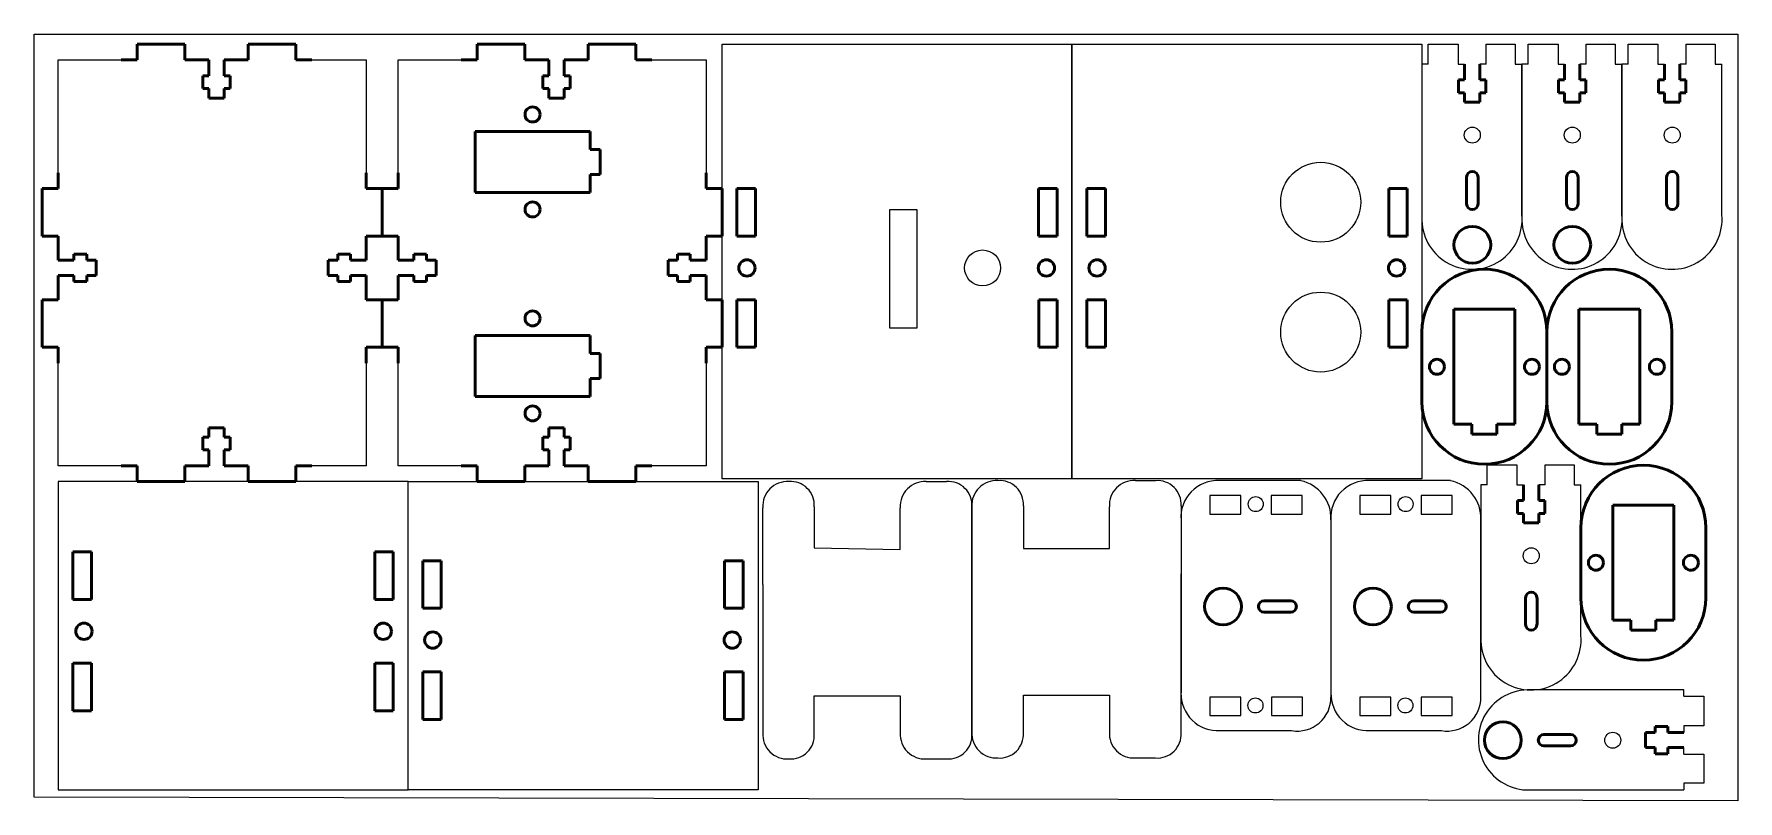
# Model space of a CAD drawing. Header units: millimetres. Extents: x 2630 to 2970, y 1650 to 1803.
import ezdxf

# ---------------------------------------------------------------- set-up
doc = ezdxf.new("R2010")
doc.units = ezdxf.units.MM
doc.layers.add('Visible (ANSI)', color=7, linetype='Continuous', lineweight=50)

msp = doc.modelspace()

# ---------------------------------------------------------------- linework, layer by layer
for p, q in [((2908.43, 1797.37), (2908.43, 1801.37)), ((2908.43, 1801.37), (2914.37, 1801.37)), ((2914.37, 1801.37), (2914.37, 1797.37)), ((2920.02, 1797.37), (2920.02, 1801.37)), ((2920.02, 1801.37), (2925.81, 1801.37)), ((2925.81, 1801.37), (2925.81, 1797.37)), ((2928.43, 1797.37), (2928.43, 1801.37)), ((2928.43, 1801.37), (2934.37, 1801.37)), ((2934.37, 1801.37), (2934.37, 1797.37)), ((2940.02, 1797.37), (2940.02, 1801.37)), ((2940.02, 1801.37), (2945.81, 1801.37)), ((2945.81, 1801.37), (2945.81, 1797.37)), ((2948.43, 1797.37), (2948.43, 1801.37)), ((2948.43, 1801.37), (2954.37, 1801.37)), ((2954.37, 1801.37), (2954.37, 1797.37)), ((2960.02, 1797.37), (2960.02, 1801.37)), ((2960.02, 1801.37), (2965.81, 1801.37)), ((2965.81, 1801.37), (2965.81, 1797.37)), ((2907.15, 1797.37), (2907.15, 1766.06)), ((2908.43, 1797.37), (2907.15, 1797.37)), ((2914.37, 1797.37), (2915.67, 1797.37)), ((2920.02, 1797.37), (2918.72, 1797.37)), ((2925.81, 1797.37), (2927.15, 1797.37)), ((2927.15, 1767.24), (2927.15, 1797.37)), ((2927.15, 1797.37), (2927.15, 1766.06)), ((2928.43, 1797.37), (2927.15, 1797.37)), ((2934.37, 1797.37), (2935.67, 1797.37)), ((2940.02, 1797.37), (2938.72, 1797.37)), ((2945.81, 1797.37), (2947.15, 1797.37)), ((2947.15, 1797.37), (2947.15, 1766.06)), ((2948.43, 1797.37), (2947.15, 1797.37)), ((2947.15, 1767.24), (2947.15, 1797.37)), ((2954.37, 1797.37), (2955.67, 1797.37)), ((2960.02, 1797.37), (2958.72, 1797.37)), ((2965.81, 1797.37), (2967.15, 1797.37)), ((2967.15, 1767.24), (2967.15, 1797.37)), ((2920.22, 1713.21), (2920.22, 1717.21)), ((2920.22, 1717.21), (2926.16, 1717.21)), ((2926.16, 1717.21), (2926.16, 1713.21)), ((2931.81, 1713.21), (2931.81, 1717.21)), ((2931.81, 1717.21), (2937.61, 1717.21)), ((2937.61, 1717.21), (2937.61, 1713.21)), ((2808, 1713.84), (2812.04, 1713.84)), ((2849.83, 1714.03), (2853.88, 1714.03)), ((2882.91, 1714.03), (2866.64, 1714.03)), ((2912.89, 1714.03), (2896.62, 1714.03)), ((2918.95, 1713.21), (2918.95, 1681.9)), ((2920.22, 1713.21), (2918.95, 1713.21)), ((2926.16, 1713.21), (2927.46, 1713.21)), ((2931.81, 1713.21), (2930.51, 1713.21)), ((2937.61, 1713.21), (2938.95, 1713.21)), ((2938.95, 1683.08), (2938.95, 1713.21)), ((2775.3, 1693.25), (2775.3, 1708.62)), ((2785.59, 1708.82), (2785.59, 1700.57)), ((2802.8, 1700.25), (2802.8, 1708.62)), ((2817.14, 1708.82), (2817.14, 1693.25)), ((2817.14, 1693.45), (2817.14, 1708.82)), ((2827.43, 1709.01), (2827.43, 1700.45)), ((2844.64, 1700.45), (2844.64, 1708.82)), ((2858.97, 1709.01), (2858.97, 1693.45)), ((2858.96, 1706.15), (2858.96, 1671.57)), ((2888.95, 1706.15), (2888.95, 1671.57)), ((2888.96, 1670.73), (2888.96, 1706.83)), ((2918.95, 1670.73), (2918.95, 1706.83)), ((2785.59, 1700.57), (2802.8, 1700.25)), ((2827.43, 1700.45), (2844.64, 1700.45)), ((2817.14, 1668.95), (2817.14, 1695.22)), ((2858.97, 1669.14), (2858.97, 1695.41)), ((2775.3, 1693.25), (2775.3, 1668.95)), ((2817.14, 1693.45), (2817.14, 1669.14)), ((2785.59, 1670.95), (2802.8, 1670.95)), ((2785.59, 1663.38), (2785.59, 1670.95)), ((2802.8, 1670.95), (2802.8, 1663.58)), ((2827.43, 1671.14), (2844.64, 1671.14)), ((2827.43, 1663.58), (2827.43, 1671.14)), ((2844.64, 1671.14), (2844.64, 1663.77)), ((2959.51, 1672.18), (2928.21, 1672.18)), ((2959.51, 1670.9), (2959.51, 1672.18)), ((2959.51, 1670.9), (2963.51, 1670.9)), ((2963.51, 1670.9), (2963.51, 1664.96)), ((2775.3, 1668.95), (2775.3, 1663.58)), ((2817.14, 1669.14), (2817.14, 1663.77)), ((2817.14, 1663.38), (2817.14, 1668.95)), ((2858.97, 1663.58), (2858.97, 1669.14)), ((2866.78, 1664.03), (2881.08, 1664.03)), ((2896.76, 1664.03), (2911.07, 1664.03)), ((2963.51, 1664.96), (2959.51, 1664.96)), ((2959.51, 1664.96), (2959.51, 1663.66)), ((2959.51, 1659.31), (2959.51, 1660.61)), ((2808, 1658.36), (2812.04, 1658.36)), ((2849.83, 1658.56), (2853.88, 1658.56)), ((2959.51, 1659.31), (2963.51, 1659.31)), ((2963.51, 1659.31), (2963.51, 1653.51)), ((2959.51, 1653.51), (2959.51, 1652.18)), ((2963.51, 1653.51), (2959.51, 1653.51)), ((2929.38, 1652.18), (2959.51, 1652.18))]:
    msp.add_line(p, q)
at = {"color": 1}
msp.add_lwpolyline([(2629.53, 1803.38), (2970.36, 1803.38), (2970.36, 1649.95), (2629.53, 1650.71)], close=True, dxfattribs=at)
for points in [[(2767.15, 1801.37), (2837.15, 1801.37), (2837.15, 1714.37), (2767.15, 1714.37)], [(2837.15, 1801.37), (2907.15, 1801.37), (2907.15, 1714.37), (2837.15, 1714.37)], [(2800.68, 1768.31), (2806.1, 1768.31), (2806.1, 1744.51), (2800.68, 1744.51)], [(2704.34, 1713.84), (2634.34, 1713.84), (2634.34, 1652.19), (2704.34, 1652.19)], [(2774.34, 1652.2), (2704.34, 1652.19), (2704.34, 1713.84), (2774.34, 1713.84)], [(2864.72, 1707.33), (2870.92, 1707.33), (2870.92, 1711.03), (2864.72, 1711.03)], [(2877.02, 1707.33), (2883.22, 1707.33), (2883.22, 1711.03), (2877.02, 1711.03)], [(2894.71, 1707.33), (2900.91, 1707.33), (2900.91, 1711.03), (2894.71, 1711.03)], [(2907.01, 1707.33), (2913.21, 1707.33), (2913.21, 1711.03), (2907.01, 1711.03)], [(2864.73, 1667.03), (2870.93, 1667.03), (2870.93, 1670.73), (2864.73, 1670.73)], [(2877.03, 1667.03), (2883.23, 1667.03), (2883.23, 1670.73), (2877.03, 1670.73)], [(2894.72, 1667.03), (2900.92, 1667.03), (2900.92, 1670.73), (2894.72, 1670.73)], [(2907.02, 1667.03), (2913.22, 1667.03), (2913.22, 1670.73), (2907.02, 1670.73)]]:
    msp.add_lwpolyline(points, close=True)
for points in [[(2634.34, 1798.19), (2650.16, 1798.19)], [(2634.34, 1772.46), (2634.34, 1798.19)], [(2681.91, 1798.19), (2695.98, 1798.19)], [(2695.98, 1798.19), (2695.98, 1772.46)], [(2702.33, 1798.19), (2718.15, 1798.19)], [(2702.33, 1772.46), (2702.33, 1798.19)], [(2749.9, 1798.19), (2763.97, 1798.19)], [(2763.97, 1798.19), (2763.97, 1772.46)], [(2650.16, 1717.01), (2634.34, 1717.01), (2634.34, 1740.71)], [(2695.98, 1740.71), (2695.98, 1717.01), (2681.91, 1717.01)], [(2718.15, 1717.01), (2702.33, 1717.01), (2702.33, 1740.71)], [(2763.97, 1740.71), (2763.97, 1717.01), (2749.9, 1717.01)]]:
    msp.add_lwpolyline(points)
for centre, radius in [((2917.23, 1783.17), 1.6), ((2937.23, 1783.17), 1.6), ((2957.23, 1783.17), 1.6), ((2819.27, 1756.58), 3.6), ((2873.9, 1709.33), 1.5), ((2903.88, 1709.33), 1.5), ((2929.02, 1699.01), 1.6), ((2873.85, 1669.05), 1.5), ((2903.84, 1669.05), 1.5), ((2945.32, 1662.1), 1.6)]:
    msp.add_circle(centre, radius)
at = {"color": 7, "linetype": 'Continuous', "lineweight": 15}
for centre in [(2886.9, 1769.74), (2886.9, 1743.74)]:
    msp.add_circle(centre, 8, dxfattribs=at)
for centre, radius, start, end in [((2917.17, 1766.33), 10.02, 181.5316, 5.1889), ((2937.17, 1766.33), 10.02, 181.5316, 5.1889), ((2957.17, 1766.33), 10.02, 181.5316, 5.1889), ((2780.2, 1708.94), 4.91, 86.476, 183.72), ((2780.89, 1709.14), 4.71, 356.058, 94.7459), ((2807.7, 1708.94), 4.91, 86.476, 183.72), ((2812.43, 1709.14), 4.71, 356.058, 94.7459), ((2822.03, 1709.13), 4.91, 86.476, 183.72), ((2822.72, 1709.33), 4.71, 356.058, 94.7459), ((2849.53, 1709.13), 4.91, 86.476, 183.72), ((2854.27, 1709.33), 4.71, 356.058, 94.7459), ((2866.27, 1706.71), 7.33, 87.1208, 184.3987), ((2881.28, 1706.52), 7.68, 357.7118, 77.7969), ((2896.26, 1706.71), 7.33, 87.1208, 184.3987), ((2911.27, 1706.52), 7.68, 357.7118, 77.7969), ((2928.96, 1682.17), 10.02, 181.5316, 5.1889), ((2866.34, 1671.4), 7.39, 178.7171, 273.3578), ((2882.25, 1670.64), 6.71, 260.0099, 0.7789), ((2896.33, 1671.4), 7.39, 178.7171, 273.3578), ((2912.23, 1670.64), 6.71, 260.0099, 0.7789), ((2928.47, 1662.16), 10.02, 91.5316, 275.1889), ((2780.2, 1663.26), 4.91, 176.28, 273.524), ((2780.89, 1663.06), 4.71, 265.2541, 3.942), ((2807.7, 1663.26), 4.91, 176.28, 273.524), ((2812.43, 1663.06), 4.71, 265.2541, 3.942), ((2822.03, 1663.45), 4.91, 176.28, 273.524), ((2822.72, 1663.25), 4.71, 265.2541, 3.942), ((2849.53, 1663.45), 4.91, 176.28, 273.524), ((2854.27, 1663.25), 4.71, 265.2541, 3.942)]:
    msp.add_arc(centre, radius, start, end)
at = {"layer": 'Visible (ANSI)'}
for p, q in [((2650.16, 1801.37), (2659.68, 1801.37)), ((2650.16, 1798.19), (2650.16, 1801.37)), ((2659.68, 1801.37), (2659.68, 1798.19)), ((2672.38, 1801.37), (2681.91, 1801.37)), ((2672.38, 1798.19), (2672.38, 1801.37)), ((2681.91, 1801.37), (2681.91, 1798.19)), ((2718.15, 1801.37), (2727.67, 1801.37)), ((2718.15, 1798.19), (2718.15, 1801.37)), ((2727.67, 1801.37), (2727.67, 1798.19)), ((2740.37, 1801.37), (2749.9, 1801.37)), ((2740.37, 1798.19), (2740.37, 1801.37)), ((2749.9, 1801.37), (2749.9, 1798.19)), ((2646.98, 1798.19), (2650.16, 1798.19)), ((2659.68, 1798.19), (2664.51, 1798.19)), ((2664.51, 1798.19), (2664.51, 1795.02)), ((2667.56, 1795.02), (2667.56, 1798.19)), ((2667.56, 1798.19), (2672.38, 1798.19)), ((2681.91, 1798.19), (2685.08, 1798.19)), ((2714.97, 1798.19), (2718.15, 1798.19)), ((2727.67, 1798.19), (2732.5, 1798.19)), ((2732.5, 1798.19), (2732.5, 1795.02)), ((2735.55, 1795.02), (2735.55, 1798.19)), ((2735.55, 1798.19), (2740.37, 1798.19)), ((2749.9, 1798.19), (2753.07, 1798.19)), ((2915.67, 1794.19), (2915.67, 1797.37)), ((2918.72, 1797.37), (2918.72, 1794.19)), ((2935.67, 1794.19), (2935.67, 1797.37)), ((2938.72, 1797.37), (2938.72, 1794.19)), ((2955.67, 1794.19), (2955.67, 1797.37)), ((2958.72, 1797.37), (2958.72, 1794.19)), ((2663.3, 1795.02), (2663.3, 1792.48)), ((2664.51, 1795.02), (2663.3, 1795.02)), ((2668.76, 1795.02), (2667.56, 1795.02)), ((2668.76, 1792.48), (2668.76, 1795.02)), ((2731.29, 1795.02), (2731.29, 1792.48)), ((2732.5, 1795.02), (2731.29, 1795.02)), ((2736.76, 1795.02), (2735.55, 1795.02)), ((2736.76, 1792.48), (2736.76, 1795.02)), ((2914.46, 1794.19), (2915.67, 1794.19)), ((2914.46, 1791.65), (2914.46, 1794.19)), ((2918.72, 1794.19), (2919.92, 1794.19)), ((2919.92, 1794.19), (2919.92, 1791.65)), ((2934.46, 1794.19), (2935.67, 1794.19)), ((2934.46, 1791.65), (2934.46, 1794.19)), ((2938.72, 1794.19), (2939.92, 1794.19)), ((2939.92, 1794.19), (2939.92, 1791.65)), ((2954.46, 1794.19), (2955.67, 1794.19)), ((2954.46, 1791.65), (2954.46, 1794.19)), ((2958.72, 1794.19), (2959.92, 1794.19)), ((2959.92, 1794.19), (2959.92, 1791.65)), ((2663.3, 1792.48), (2664.51, 1792.48)), ((2664.51, 1792.48), (2664.51, 1790.57)), ((2664.51, 1790.57), (2667.56, 1790.57)), ((2667.56, 1792.48), (2668.76, 1792.48)), ((2667.56, 1790.57), (2667.56, 1792.48)), ((2731.29, 1792.48), (2732.5, 1792.48)), ((2732.5, 1792.48), (2732.5, 1790.57)), ((2732.5, 1790.57), (2735.55, 1790.57)), ((2735.55, 1792.48), (2736.76, 1792.48)), ((2735.55, 1790.57), (2735.55, 1792.48)), ((2915.67, 1791.65), (2914.46, 1791.65)), ((2915.67, 1789.75), (2915.67, 1791.65)), ((2918.72, 1789.75), (2915.67, 1789.75)), ((2918.72, 1791.65), (2918.72, 1789.75)), ((2919.92, 1791.65), (2918.72, 1791.65)), ((2935.67, 1791.65), (2934.46, 1791.65)), ((2935.67, 1789.75), (2935.67, 1791.65)), ((2938.72, 1789.75), (2935.67, 1789.75)), ((2938.72, 1791.65), (2938.72, 1789.75)), ((2939.92, 1791.65), (2938.72, 1791.65)), ((2955.67, 1791.65), (2954.46, 1791.65)), ((2955.67, 1789.75), (2955.67, 1791.65)), ((2958.72, 1789.75), (2955.67, 1789.75)), ((2958.72, 1791.65), (2958.72, 1789.75)), ((2959.92, 1791.65), (2958.72, 1791.65)), ((2717.74, 1771.69), (2717.74, 1783.89)), ((2717.74, 1783.89), (2740.74, 1783.89)), ((2740.74, 1783.89), (2740.74, 1780.29)), ((2740.74, 1780.29), (2742.74, 1780.29)), ((2742.74, 1780.29), (2742.74, 1775.29)), ((2631.16, 1762.93), (2631.16, 1772.46)), ((2631.16, 1772.46), (2634.34, 1772.46)), ((2634.34, 1772.46), (2634.34, 1775.63)), ((2695.98, 1772.46), (2695.98, 1775.63)), ((2699.16, 1772.46), (2695.98, 1772.46)), ((2699.16, 1762.93), (2699.16, 1772.46)), ((2699.16, 1772.46), (2702.33, 1772.46)), ((2699.16, 1762.93), (2699.16, 1772.46)), ((2702.33, 1772.46), (2702.33, 1775.63)), ((2742.74, 1775.29), (2740.74, 1775.29)), ((2740.74, 1775.29), (2740.74, 1771.69)), ((2763.97, 1772.46), (2763.97, 1775.63)), ((2767.15, 1772.46), (2763.97, 1772.46)), ((2767.15, 1762.93), (2767.15, 1772.46)), ((2770.12, 1772.46), (2773.82, 1772.46)), ((2770.12, 1762.93), (2770.12, 1772.46)), ((2773.82, 1772.46), (2773.82, 1762.93)), ((2830.48, 1772.46), (2834.18, 1772.46)), ((2830.48, 1762.93), (2830.48, 1772.46)), ((2831.03, 1772.46), (2834.21, 1772.46)), ((2834.18, 1772.46), (2834.18, 1762.93)), ((2834.21, 1772.46), (2834.21, 1762.93)), ((2840.12, 1772.46), (2843.29, 1772.46)), ((2840.12, 1762.93), (2840.12, 1772.46)), ((2840.12, 1772.46), (2843.82, 1772.46)), ((2840.12, 1762.93), (2840.12, 1772.46)), ((2843.82, 1772.46), (2843.82, 1762.93)), ((2900.51, 1772.46), (2904.21, 1772.46)), ((2900.51, 1762.93), (2900.51, 1772.46)), ((2901.03, 1772.46), (2904.21, 1772.46)), ((2904.21, 1772.46), (2904.21, 1762.93)), ((2904.21, 1772.46), (2904.21, 1762.93)), ((2916.08, 1769.41), (2916.08, 1774.75)), ((2918.37, 1774.75), (2918.37, 1769.41)), ((2936.08, 1769.41), (2936.08, 1774.75)), ((2938.37, 1774.75), (2938.37, 1769.41)), ((2956.08, 1769.41), (2956.08, 1774.75)), ((2958.37, 1774.75), (2958.37, 1769.41)), ((2740.74, 1771.69), (2717.74, 1771.69)), ((2634.34, 1762.93), (2631.16, 1762.93)), ((2634.34, 1758.11), (2634.34, 1762.93)), ((2695.98, 1758.11), (2695.98, 1762.93)), ((2695.98, 1762.93), (2699.16, 1762.93)), ((2702.33, 1762.93), (2699.16, 1762.93)), ((2702.33, 1758.11), (2702.33, 1762.93)), ((2763.97, 1758.11), (2763.97, 1762.93)), ((2763.97, 1762.93), (2767.15, 1762.93)), ((2773.82, 1762.93), (2770.12, 1762.93)), ((2834.18, 1762.93), (2830.48, 1762.93)), ((2834.21, 1762.93), (2831.03, 1762.93)), ((2843.29, 1762.93), (2840.12, 1762.93)), ((2843.82, 1762.93), (2840.12, 1762.93)), ((2904.21, 1762.93), (2900.51, 1762.93)), ((2904.21, 1762.93), (2901.03, 1762.93)), ((2637.51, 1759.31), (2637.51, 1758.11)), ((2640.05, 1759.31), (2637.51, 1759.31)), ((2640.05, 1758.11), (2640.05, 1759.31)), ((2690.27, 1759.31), (2692.81, 1759.31)), ((2690.27, 1758.11), (2690.27, 1759.31)), ((2692.81, 1759.31), (2692.81, 1758.11)), ((2705.51, 1759.31), (2705.51, 1758.11)), ((2708.05, 1759.31), (2705.51, 1759.31)), ((2708.05, 1758.11), (2708.05, 1759.31)), ((2758.26, 1759.31), (2760.8, 1759.31)), ((2758.26, 1758.11), (2758.26, 1759.31)), ((2760.8, 1759.31), (2760.8, 1758.11)), ((2637.51, 1758.11), (2634.34, 1758.11)), ((2641.96, 1758.11), (2640.05, 1758.11)), ((2641.96, 1755.06), (2641.96, 1758.11)), ((2688.36, 1755.06), (2688.36, 1758.11)), ((2688.36, 1758.11), (2690.27, 1758.11)), ((2692.81, 1758.11), (2695.98, 1758.11)), ((2705.51, 1758.11), (2702.33, 1758.11)), ((2709.95, 1758.11), (2708.05, 1758.11)), ((2709.95, 1755.06), (2709.95, 1758.11)), ((2756.35, 1755.06), (2756.35, 1758.11)), ((2756.35, 1758.11), (2758.26, 1758.11)), ((2760.8, 1758.11), (2763.97, 1758.11)), ((2634.34, 1755.06), (2637.51, 1755.06)), ((2634.34, 1750.23), (2634.34, 1755.06)), ((2637.51, 1755.06), (2637.51, 1753.85)), ((2637.51, 1753.85), (2640.05, 1753.85)), ((2640.05, 1755.06), (2641.96, 1755.06)), ((2640.05, 1753.85), (2640.05, 1755.06)), ((2690.27, 1755.06), (2688.36, 1755.06)), ((2690.27, 1753.85), (2690.27, 1755.06)), ((2692.81, 1753.85), (2690.27, 1753.85)), ((2692.81, 1755.06), (2692.81, 1753.85)), ((2695.98, 1755.06), (2692.81, 1755.06)), ((2695.98, 1750.23), (2695.98, 1755.06)), ((2702.33, 1755.06), (2705.51, 1755.06)), ((2702.33, 1750.23), (2702.33, 1755.06)), ((2705.51, 1755.06), (2705.51, 1753.85)), ((2705.51, 1753.85), (2708.05, 1753.85)), ((2708.05, 1755.06), (2709.95, 1755.06)), ((2708.05, 1753.85), (2708.05, 1755.06)), ((2758.26, 1755.06), (2756.35, 1755.06)), ((2758.26, 1753.85), (2758.26, 1755.06)), ((2760.8, 1753.85), (2758.26, 1753.85)), ((2760.8, 1755.06), (2760.8, 1753.85)), ((2763.97, 1755.06), (2760.8, 1755.06)), ((2763.97, 1750.23), (2763.97, 1755.06)), ((2631.16, 1740.71), (2631.16, 1750.23)), ((2631.16, 1750.23), (2634.34, 1750.23)), ((2699.16, 1750.23), (2695.98, 1750.23)), ((2699.16, 1740.71), (2699.16, 1750.23)), ((2699.16, 1750.23), (2702.33, 1750.23)), ((2699.16, 1740.71), (2699.16, 1750.23)), ((2767.15, 1750.23), (2763.97, 1750.23)), ((2767.15, 1740.71), (2767.15, 1750.23)), ((2770.12, 1750.23), (2773.29, 1750.23)), ((2770.12, 1740.71), (2770.12, 1750.23)), ((2770.12, 1750.23), (2773.82, 1750.23)), ((2770.12, 1740.71), (2770.12, 1750.23)), ((2773.82, 1750.23), (2773.82, 1740.71)), ((2830.51, 1750.23), (2834.21, 1750.23)), ((2830.51, 1740.71), (2830.51, 1750.23)), ((2831.03, 1750.23), (2834.21, 1750.23)), ((2834.21, 1750.23), (2834.21, 1740.71)), ((2834.21, 1750.23), (2834.21, 1740.71)), ((2840.12, 1750.23), (2843.29, 1750.23)), ((2840.12, 1740.71), (2840.12, 1750.23)), ((2840.12, 1750.23), (2843.82, 1750.23)), ((2840.12, 1740.71), (2840.12, 1750.23)), ((2843.82, 1750.23), (2843.82, 1740.71)), ((2900.51, 1750.23), (2904.21, 1750.23)), ((2900.51, 1740.71), (2900.51, 1750.23)), ((2901.03, 1750.23), (2904.21, 1750.23)), ((2904.21, 1750.23), (2904.21, 1740.71)), ((2904.21, 1750.23), (2904.21, 1740.71)), ((2913.55, 1748.31), (2925.75, 1748.31)), ((2913.55, 1725.31), (2913.55, 1748.31)), ((2925.75, 1748.31), (2925.75, 1725.31)), ((2938.55, 1748.31), (2950.75, 1748.31)), ((2938.55, 1725.31), (2938.55, 1748.31)), ((2950.75, 1748.31), (2950.75, 1725.31)), ((2717.74, 1730.89), (2717.74, 1743.09)), ((2717.74, 1743.09), (2740.74, 1743.09)), ((2740.74, 1743.09), (2740.74, 1739.49)), ((2907.15, 1743.81), (2907.15, 1729.81)), ((2932.15, 1729.81), (2932.15, 1743.81)), ((2932.15, 1743.81), (2932.15, 1729.81)), ((2957.15, 1729.81), (2957.15, 1743.81)), ((2634.34, 1740.71), (2631.16, 1740.71)), ((2634.34, 1737.53), (2634.34, 1740.71)), ((2695.98, 1737.53), (2695.98, 1740.71)), ((2695.98, 1740.71), (2699.16, 1740.71)), ((2702.33, 1740.71), (2699.16, 1740.71)), ((2702.33, 1737.53), (2702.33, 1740.71)), ((2740.74, 1739.49), (2742.74, 1739.49)), ((2742.74, 1739.49), (2742.74, 1734.49)), ((2763.97, 1737.53), (2763.97, 1740.71)), ((2763.97, 1740.71), (2767.15, 1740.71)), ((2773.29, 1740.71), (2770.12, 1740.71)), ((2773.82, 1740.71), (2770.12, 1740.71)), ((2834.21, 1740.71), (2830.51, 1740.71)), ((2834.21, 1740.71), (2831.03, 1740.71)), ((2843.29, 1740.71), (2840.12, 1740.71)), ((2843.82, 1740.71), (2840.12, 1740.71)), ((2904.21, 1740.71), (2900.51, 1740.71)), ((2904.21, 1740.71), (2901.03, 1740.71)), ((2742.74, 1734.49), (2740.74, 1734.49)), ((2740.74, 1734.49), (2740.74, 1730.89)), ((2740.74, 1730.89), (2717.74, 1730.89)), ((2667.56, 1724.63), (2664.51, 1724.63)), ((2664.51, 1724.63), (2664.51, 1722.72)), ((2667.56, 1722.72), (2667.56, 1724.63)), ((2735.55, 1724.63), (2732.5, 1724.63)), ((2732.5, 1724.63), (2732.5, 1722.72)), ((2735.55, 1722.72), (2735.55, 1724.63)), ((2917.15, 1725.31), (2913.55, 1725.31)), ((2917.15, 1723.31), (2917.15, 1725.31)), ((2925.75, 1725.31), (2922.15, 1725.31)), ((2922.15, 1725.31), (2922.15, 1723.31)), ((2942.15, 1725.31), (2938.55, 1725.31)), ((2942.15, 1723.31), (2942.15, 1725.31)), ((2950.75, 1725.31), (2947.15, 1725.31)), ((2947.15, 1725.31), (2947.15, 1723.31)), ((2663.3, 1722.72), (2663.3, 1720.18)), ((2664.51, 1722.72), (2663.3, 1722.72)), ((2668.76, 1722.72), (2667.56, 1722.72)), ((2668.76, 1720.18), (2668.76, 1722.72)), ((2731.29, 1722.72), (2731.29, 1720.18)), ((2732.5, 1722.72), (2731.29, 1722.72)), ((2736.76, 1722.72), (2735.55, 1722.72)), ((2736.76, 1720.18), (2736.76, 1722.72)), ((2922.15, 1723.31), (2917.15, 1723.31)), ((2947.15, 1723.31), (2942.15, 1723.31)), ((2663.3, 1720.18), (2664.51, 1720.18)), ((2664.51, 1720.18), (2664.51, 1717.01)), ((2667.56, 1720.18), (2668.76, 1720.18)), ((2667.56, 1717.01), (2667.56, 1720.18)), ((2731.29, 1720.18), (2732.5, 1720.18)), ((2732.5, 1720.18), (2732.5, 1717.01)), ((2735.55, 1720.18), (2736.76, 1720.18)), ((2735.55, 1717.01), (2735.55, 1720.18)), ((2650.16, 1717.01), (2646.98, 1717.01)), ((2650.16, 1713.83), (2650.16, 1717.01)), ((2664.51, 1717.01), (2659.68, 1717.01)), ((2659.68, 1717.01), (2659.68, 1713.83)), ((2672.38, 1717.01), (2667.56, 1717.01)), ((2672.38, 1713.83), (2672.38, 1717.01)), ((2685.08, 1717.01), (2681.91, 1717.01)), ((2681.91, 1717.01), (2681.91, 1713.83)), ((2718.15, 1717.01), (2714.97, 1717.01)), ((2718.15, 1713.83), (2718.15, 1717.01)), ((2732.5, 1717.01), (2727.67, 1717.01)), ((2727.67, 1717.01), (2727.67, 1713.83)), ((2740.37, 1717.01), (2735.55, 1717.01)), ((2740.37, 1713.83), (2740.37, 1717.01)), ((2753.07, 1717.01), (2749.9, 1717.01)), ((2749.9, 1717.01), (2749.9, 1713.83)), ((2659.68, 1713.83), (2650.16, 1713.83)), ((2681.91, 1713.83), (2672.38, 1713.83)), ((2727.67, 1713.83), (2718.15, 1713.83)), ((2749.9, 1713.83), (2740.37, 1713.83)), ((2927.46, 1710.03), (2927.46, 1713.21)), ((2930.51, 1713.21), (2930.51, 1710.03)), ((2926.26, 1710.03), (2927.46, 1710.03)), ((2926.26, 1707.49), (2926.26, 1710.03)), ((2930.51, 1710.03), (2931.72, 1710.03)), ((2931.72, 1710.03), (2931.72, 1707.49)), ((2945.34, 1709.11), (2957.55, 1709.11)), ((2945.34, 1686.11), (2945.34, 1709.11)), ((2957.55, 1709.11), (2957.55, 1686.11)), ((2927.46, 1707.49), (2926.26, 1707.49)), ((2927.46, 1705.59), (2927.46, 1707.49)), ((2930.51, 1705.59), (2927.46, 1705.59)), ((2930.51, 1707.49), (2930.51, 1705.59)), ((2931.72, 1707.49), (2930.51, 1707.49)), ((2938.95, 1704.61), (2938.95, 1690.61)), ((2963.95, 1690.61), (2963.95, 1704.61)), ((2640.46, 1699.76), (2637.29, 1699.76)), ((2637.29, 1699.76), (2637.29, 1690.24)), ((2640.99, 1699.76), (2637.29, 1699.76)), ((2637.29, 1699.76), (2637.29, 1690.24)), ((2640.99, 1690.24), (2640.99, 1699.76)), ((2701.37, 1699.76), (2697.67, 1699.76)), ((2697.67, 1699.76), (2697.67, 1690.24)), ((2701.37, 1699.76), (2698.2, 1699.76)), ((2701.37, 1690.24), (2701.37, 1699.76)), ((2701.37, 1690.24), (2701.37, 1699.76)), ((2710.47, 1698.02), (2707.29, 1698.02)), ((2707.29, 1698.02), (2707.29, 1688.49)), ((2710.99, 1698.02), (2707.29, 1698.02)), ((2707.29, 1698.02), (2707.29, 1688.49)), ((2710.99, 1688.49), (2710.99, 1698.02)), ((2771.37, 1698.02), (2767.67, 1698.02)), ((2767.67, 1698.02), (2767.67, 1688.49)), ((2768.2, 1698.02), (2771.37, 1698.02)), ((2771.37, 1698.02), (2771.37, 1688.49)), ((2771.37, 1688.49), (2771.37, 1698.02)), ((2927.88, 1685.25), (2927.88, 1690.59)), ((2930.17, 1690.59), (2930.17, 1685.25)), ((2637.29, 1690.24), (2640.46, 1690.24)), ((2637.29, 1690.24), (2640.99, 1690.24)), ((2697.67, 1690.24), (2701.37, 1690.24)), ((2698.2, 1690.24), (2701.37, 1690.24)), ((2707.29, 1688.49), (2710.47, 1688.49)), ((2707.29, 1688.49), (2710.99, 1688.49)), ((2767.67, 1688.49), (2771.37, 1688.49)), ((2771.37, 1688.49), (2768.2, 1688.49)), ((2875.57, 1689.99), (2880.9, 1689.99)), ((2880.9, 1687.71), (2875.57, 1687.71)), ((2905.55, 1689.99), (2910.89, 1689.99)), ((2910.89, 1687.71), (2905.55, 1687.71)), ((2948.94, 1686.11), (2945.34, 1686.11)), ((2948.94, 1684.11), (2948.94, 1686.11)), ((2953.95, 1684.11), (2948.94, 1684.11)), ((2957.55, 1686.11), (2953.95, 1686.11)), ((2953.95, 1686.11), (2953.95, 1684.11)), ((2640.46, 1677.54), (2637.29, 1677.54)), ((2637.29, 1677.54), (2637.29, 1668.01)), ((2640.99, 1677.54), (2637.29, 1677.54)), ((2637.29, 1677.54), (2637.29, 1668.01)), ((2640.99, 1668.01), (2640.99, 1677.54)), ((2701.37, 1677.54), (2697.67, 1677.54)), ((2697.67, 1677.54), (2697.67, 1668.01)), ((2701.37, 1668.01), (2701.37, 1677.54)), ((2710.47, 1675.79), (2707.29, 1675.79)), ((2707.29, 1675.79), (2707.29, 1666.27)), ((2710.99, 1675.79), (2707.29, 1675.79)), ((2707.29, 1675.79), (2707.29, 1666.27)), ((2710.99, 1666.27), (2710.99, 1675.79)), ((2771.37, 1675.79), (2767.67, 1675.79)), ((2767.67, 1675.79), (2767.67, 1666.27)), ((2768.2, 1675.79), (2771.37, 1675.79)), ((2771.37, 1675.79), (2771.37, 1666.27)), ((2771.37, 1666.27), (2771.37, 1675.79)), ((2637.29, 1668.01), (2640.46, 1668.01)), ((2637.29, 1668.01), (2640.99, 1668.01)), ((2697.67, 1668.01), (2701.37, 1668.01)), ((2707.29, 1666.27), (2710.47, 1666.27)), ((2707.29, 1666.27), (2710.99, 1666.27)), ((2767.67, 1666.27), (2771.37, 1666.27)), ((2771.37, 1666.27), (2768.2, 1666.27)), ((2951.89, 1660.61), (2951.89, 1663.66)), ((2951.89, 1663.66), (2953.8, 1663.66)), ((2953.8, 1664.86), (2956.34, 1664.86)), ((2953.8, 1663.66), (2953.8, 1664.86)), ((2956.34, 1664.86), (2956.34, 1663.66)), ((2956.34, 1663.66), (2959.51, 1663.66)), ((2931.56, 1663.24), (2936.89, 1663.24)), ((2936.89, 1660.96), (2931.56, 1660.96)), ((2953.8, 1660.61), (2951.89, 1660.61)), ((2953.8, 1659.4), (2953.8, 1660.61)), ((2956.34, 1660.61), (2956.34, 1659.4)), ((2959.51, 1660.61), (2956.34, 1660.61)), ((2956.34, 1659.4), (2953.8, 1659.4))]:
    msp.add_line(p, q, dxfattribs=at)
for centre, radius in [((2729.24, 1787.29), 1.5), ((2729.24, 1768.29), 1.5), ((2917.23, 1761.21), 3.68), ((2937.23, 1761.21), 3.68), ((2772.12, 1756.58), 1.63), ((2832.03, 1756.58), 1.63), ((2842.16, 1756.58), 1.63), ((2902.09, 1756.58), 1.63), ((2729.24, 1746.49), 1.5), ((2910.15, 1736.81), 1.5), ((2929.15, 1736.81), 1.5), ((2935.15, 1736.81), 1.5), ((2954.15, 1736.81), 1.5), ((2729.24, 1727.49), 1.5), ((2941.95, 1697.61), 1.5), ((2960.95, 1697.61), 1.5), ((2867.36, 1688.85), 3.68), ((2897.35, 1688.85), 3.68), ((2639.51, 1683.89), 1.63), ((2699.38, 1683.89), 1.63), ((2709.28, 1682.14), 1.63), ((2769.18, 1682.14), 1.63), ((2923.35, 1662.1), 3.68)]:
    msp.add_circle(centre, radius, dxfattribs=at)
for centre, radius, start, end in [((2917.23, 1774.75), 1.14, 0, 180), ((2937.23, 1774.75), 1.14, 0, 180), ((2957.23, 1774.75), 1.14, 0, 180), ((2917.23, 1769.41), 1.14, 180, 0), ((2937.23, 1769.41), 1.14, 180, 0), ((2957.23, 1769.41), 1.14, 180, 0), ((2919.65, 1743.81), 12.5, 0, 180), ((2944.65, 1743.81), 12.5, 0, 180), ((2919.65, 1729.81), 12.5, 180, 0), ((2944.65, 1729.81), 12.5, 180, 0), ((2951.45, 1704.61), 12.5, 0, 180), ((2929.02, 1690.59), 1.14, 0, 180), ((2951.45, 1690.61), 12.5, 180, 0), ((2875.57, 1688.85), 1.14, 90, 270), ((2880.9, 1688.85), 1.14, 270, 90), ((2905.55, 1688.85), 1.14, 90, 270), ((2910.89, 1688.85), 1.14, 270, 90), ((2929.02, 1685.25), 1.14, 180, 0), ((2931.56, 1662.1), 1.14, 90, 270), ((2936.89, 1662.1), 1.14, 270, 90)]:
    msp.add_arc(centre, radius, start, end, dxfattribs=at)

doc.saveas('drawing.dxf')
